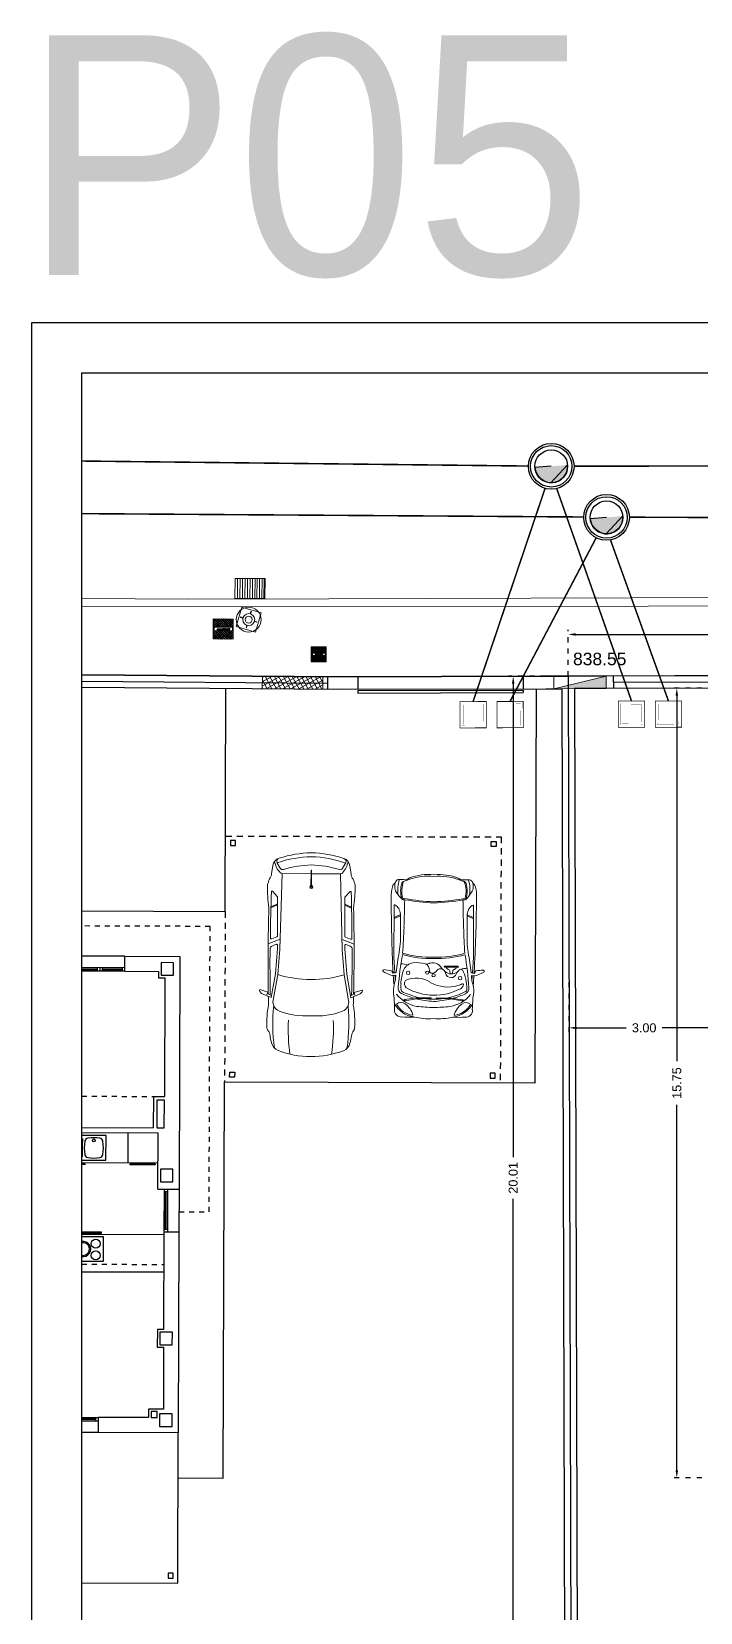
# Model space of a CAD drawing. Header units: millimetres. Extents: x 441061 to 442903, y 4515148 to 4515613.
# Drawn here: x 442407.15 to 442420.49, y 4515529.79 to 4515561.32 of the extents above; entities that cross this region are included whole.
import ezdxf
from ezdxf.enums import TextEntityAlignment as Align

# ---------------------------------------------------------------- set-up
doc = ezdxf.new("R2010")
doc.units = ezdxf.units.MM
for name, pattern in [('CONTINUA', [0]), ('CYPE_RAYAPUNTO', [0.4125, 0.2025, -0.105, 0, -0.105]), ('PUNTOS2', [0.125, 0, -0.125]), ('RAYITAS', [0.375, 0.25, -0.125])]:
    doc.linetypes.add(name, pattern=pattern)
for name, color, linetype in [('01_alzado', 5, 'CONTINUA'), ('01_cotas', 254, 'Continuous'), ('01_ejes', 10, 'Continuous'), ('01_implantación', 5, 'Continuous'), ('01_mono BAJA', 2, 'Continuous'), ('01_parcela', 7, 'Continuous'), ('01_proyección', 4, 'RAYITAS'), ('01_texto cartela', 5, 'Continuous'), ('01_urb interior', 4, 'Continuous')]:
    doc.layers.add(name, color=color, linetype=linetype)
doc.layers.add('01_cartela', color=6, linetype='Continuous', plot=False)
doc.layers.add('01_muebles_B', color=254, linetype='Continuous', lineweight=5)
doc.layers.add('INGIN SANEAMIENTO ENTERRADO FECALES', color=10, linetype='Continuous', lineweight=25)
doc.styles.add('Century Gothic_6', font='', dxfattribs={"height": 11})
doc.styles.add('Estilo1', font='swissel.ttf')
doc.styles.add('NIEVES2', font='sanss___.ttf')
doc.styles.add('ROMANS', font='romans')
doc.styles.get('Century Gothic_6').set_extended_font_data('Century Gothic')
doc.dimstyles.new('DECIMAL-50', dxfattribs={"dimtxt": 0.08, "dimasz": 0.15, "dimexe": 0.09, "dimexo": 0, "dimgap": 0.09, "dimtad": 0, "dimzin": 0, "dimdsep": 46, "dimtxsty": 'ROMANS', "dimcen": 0.09, "dimclrt": 6, "dimadec": 0, "dimazin": 0, "dimtfac": 1.38, "dimtix": 1, "dimtofl": 0, "dimtmove": 2, "dimatfit": 3, "dimldrblk": 'OBLIQUE', "dimfxl": 1, "dimtolj": 1, "dimtzin": 0, "dimarcsym": 0})

# ---------------------------------------------------------------- blocks, each defined once
blk = doc.blocks.new('ARQUETA FECALES 1')
at = {"layer": 'INGIN SANEAMIENTO ENTERRADO FECALES'}
for points, const_width in [([(13.525, 21.29), (13.525, 21.824), (14.059, 21.824), (14.059, 21.29)], 0.015), ([(13.574, 21.339), (13.574, 21.775), (14.01, 21.775), (14.01, 21.339)], 0.0015), ([(13.597, 21.362), (13.597, 21.753), (13.988, 21.753), (13.988, 21.362)], 0.0015)]:
    blk.add_lwpolyline(points, close=True, dxfattribs=dict(at, const_width=const_width))
blk = doc.blocks.new('A$C0D711DC8')
at = {"layer": '01_muebles_B', "color": 254}
for p, q in [((10.733, 9.894), (9.764, 9.894)), ((10.493, 9.894), (10.545, 9.776)), ((10.515, 9.894), (10.567, 9.778)), ((9.004, 9.693), (9.038, 9.48)), ((9.056, 9.495), (9.026, 9.699)), ((9.038, 9.48), (9.054, 9.218)), ((9.056, 9.218), (9.056, 9.495)), ((9.054, 9.218), (9.056, 9.218)), ((9.038, 8.865), (9.054, 9.127)), ((9.054, 9.127), (9.056, 9.127)), ((9.056, 9.127), (9.056, 8.851)), ((9.614, 8.734), (9.614, 8.97)), ((9.634, 8.734), (9.634, 8.97)), ((9.004, 8.652), (9.038, 8.865)), ((9.056, 8.851), (9.026, 8.647)), ((9.546, 8.827), (9.494, 8.834)), ((9.546, 8.878), (9.495, 8.871)), ((10.733, 8.452), (9.764, 8.452)), ((10.493, 8.452), (10.545, 8.569)), ((10.515, 8.452), (10.567, 8.567))]:
    blk.add_line(p, q, dxfattribs=at)
for centre, radius in [((9.014, 9.701), 0.0121), ((9.51, 9.635), 0.0319), ((9.466, 9.173), 0.0297), ((9.514, 9.288), 0.0297), ((9.014, 8.645), 0.0121), ((9.417, 8.691), 0.0319)]:
    blk.add_circle(centre, radius, dxfattribs=at)
for centre, radius, start, end in [((10.167, 9.714), 0.738, 149.7434, 158.9846), ((9.544, 10.069), 0.023, 23.336, 131.4157), ((8.51, 10.147), 1.058, 348.7131, 356.2571), ((10.942, 9.629), 2.236, 176.9311, 182.7066), ((8.829, 9.758), 0.121, 83.4929, 184.381), ((9.185, 9.462), 0.48, 118.4979, 171.6974), ((9.142, 9.497), 0.403, 119.7279, 173.0139), ((9.122, 5.315), 4.571, 90.9016, 93.5003), ((9.503, 9.367), 0.611, 128.6532, 169.9617), ((8.847, 9.764), 0.126, 322.6544, 41.1658), ((9.178, 9.352), 0.549, 69.8978, 103.4423), ((10.509, 9.106), 1.518, 154.798, 163.8884), ((9.226, 9.718), 0.0964, 77.7254, 158.9302), ((9.211, 9.707), 0.057, 88.7397, 167.4182), ((9.265, 9.038), 0.727, 86.5634, 94.2004), ((8.819, 3.701), 6.126, 80.3818, 85.9978), ((9.94, 2.874), 7.047, 93.9115, 95.3212), ((9.306, 9.064), 0.701, 67.8757, 89.7559), ((8.751, 3.271), 6.625, 83.7996, 84.6711), ((10.975, -10.424), 20.353, 94.2603, 94.5093), ((9.619, 9.904), 0.16, 152.3452, 197.1649), ((9.518, 9.909), 0.0131, 69.95, 178.3297), ((9.777, 9.927), 0.273, 183.7214, 196.1025), ((9.94, 2.874), 7.047, 92.7044, 93.5361), ((10.975, -10.424), 20.353, 93.4112, 94.1277), ((8.751, 3.271), 6.625, 80.1778, 83.3742), ((9.525, 9.945), 0.0232, 265.4824, 347.7447), ((10.995, -17.873), 27.82, 90.1403, 92.8584), ((9.165, 9.803), 0.511, 341.8582, 355.871), ((10.175, 11.66), 1.884, 261.0449, 273.0528), ((10.459, 15.409), 5.634, 268.1287, 270.8789), ((10.529, 10.11), 0.334, 272.7892, 291.8342), ((10.573, 9.974), 0.192, 294.6989, 323.0283), ((10.691, 9.894), 0.0501, 315.174, 347.3096), ((10.732, 9.885), 0.00831, 343.0311, 79.2932), ((10.894, 9.715), 0.0607, 143.7564, 193.2967), ((11.29, 9.332), 0.611, 121.0895, 136.7388), ((10.991, 9.25), 0.526, 73.7001, 105.481), ((10.991, 9.25), 0.505, 69.1925, 104.8598), ((11.01, 9.2), 0.627, 72.4585, 97.9913), ((10.906, 9.364), 0.584, 69.532, 87.9675), ((11.059, 9.742), 0.141, 86.8457, 126.696), ((11.101, 8.862), 1.022, 88.2888, 91.9327), ((11.185, 9.948), 0.0842, 206.7402, 257.6517), ((11.113, 9.698), 0.062, 14.8998, 65.8723), ((11.135, 9.81), 0.0644, 351.2386, 60.1485), ((10.241, 9.772), 0.959, 355.5054, 1.6982), ((9.808, 9.261), 1.13, 166.1566, 184.4621), ((8.653, 9.896), 0.361, 284.3027, 324.7225), ((17.649, 8.764), 8.777, 175.3636, 177.3327), ((10.509, 9.106), 1.518, 165.717, 177.48), ((10.25, 9.166), 1.218, 160.2257, 168.6391), ((9.975, 9.34), 0.903, 155.1761, 164.735), ((10.144, 9.165), 1.038, 151.121, 207.6483), ((9.314, 9.595), 0.107, 57.3841, 137.6524), ((8.958, 9.487), 0.459, 324.9496, 25.463), ((9.473, 9.516), 0.219, 7.735, 63.719), ((9.185, 9.47), 0.511, 343.3936, 8.525), ((11.471, 9.253), 1.7, 163.325, 182.6992), ((11.496, 9.248), 1.7, 163.325, 182.5468), ((12.246, 53.159), 43.488, 266.8642, 267.4858), ((12.021, 70.959), 61.269, 268.42618, 268.89057), ((14.417, 9.048), 3.64, 169.6671, 178.0415), ((14.417, 9.048), 3.62, 169.6671, 178.0415), ((10.903, 9.711), 0.0495, 146.1855, 196.1005), ((11.473, 9.762), 0.303, 189.085, 205.7225), ((11.352, 9.713), 0.156, 186.0058, 219.1392), ((10.256, 9.278), 1.007, 354.015, 20.5105), ((10.287, 9.262), 1.007, 354.9224, 20.5105), ((9.808, 9.085), 1.13, 175.5379, 193.8434), ((17.649, 9.581), 8.777, 182.6673, 184.6364), ((10.509, 9.239), 1.518, 182.52, 194.283), ((10.25, 9.166), 1.218, 171.2453, 188.5682), ((9.904, 8.914), 0.65, 151.4841, 196.6746), ((9.552, 9.202), 0.047, 86.7847, 183.1724), ((9.6, 9.197), 0.0954, 178.5946, 241.3055), ((9.566, 9.362), 0.114, 263.9035, 340.5155), ((9.771, 9.295), 0.101, 164.9008, 216.3288), ((9.538, 9.188), 0.158, 330.3363, 17.3801), ((11.471, 9.093), 1.7, 177.3008, 196.675), ((11.496, 9.097), 1.7, 177.4532, 196.675), ((14.417, 9.297), 3.64, 181.9585, 190.3329), ((14.417, 9.297), 3.62, 181.9585, 190.3329), ((10.256, 9.068), 1.007, 339.4895, 5.985), ((10.287, 9.084), 1.007, 339.4895, 5.0776), ((10.25, 9.166), 1.218, 191.3609, 207.4845), ((9.528, 8.859), 0.101, 101.4545, 181.9236), ((9.686, 8.849), 0.193, 142.3155, 213.2169), ((9.492, 9.055), 0.098, 279.5997, 343.5492), ((9.543, 8.902), 0.0241, 275.7304, 333.0283), ((9.498, 9.044), 0.0889, 349.0142, 50.9794), ((9.665, 8.855), 0.106, 119.0162, 160.5033), ((9.424, 9.265), 0.296, 301.9645, 328.2937), ((9.624, 8.97), 0.0104, 0, 180), ((10.942, 8.716), 2.236, 177.2934, 183.0689), ((9.185, 8.884), 0.48, 188.3026, 241.5021), ((9.142, 8.849), 0.403, 186.9861, 240.2721), ((8.653, 8.449), 0.361, 35.2775, 75.6973), ((9.503, 8.978), 0.611, 190.0383, 231.3468), ((8.847, 8.581), 0.126, 318.8342, 37.3456), ((10.509, 9.239), 1.518, 196.1116, 205.202), ((9.215, 8.619), 0.0486, 198.7488, 279.3616), ((9.25, 9.243), 0.672, 267.6901, 298.2478), ((9.346, 8.77), 0.149, 215.4424, 244.8998), ((8.819, 14.644), 6.126, 274.0022, 279.6182), ((9.507, 8.785), 0.232, 194.2372, 212.2618), ((9.299, 8.649), 0.0212, 220.8304, 310.3789), ((9.285, 8.645), 0.0299, 337.3586, 32.1758), ((9.525, 8.854), 0.0985, 178.6673, 249.1293), ((9.426, 8.595), 0.178, 39.093, 68.893), ((9.543, 8.803), 0.0241, 26.9717, 84.2696), ((9.665, 8.849), 0.106, 199.4967, 240.9838), ((9.532, 8.677), 0.0451, 325.113, 43.0643), ((9.161, 8.546), 0.436, 2.9924, 17.9381), ((9.624, 8.734), 0.0104, 180, 0), ((12.246, -34.814), 43.488, 92.5142, 93.1358), ((12.021, -52.613), 61.269, 91.10943, 91.57382), ((10.894, 8.63), 0.0607, 166.7033, 216.2436), ((10.903, 8.634), 0.0495, 163.8995, 213.8145), ((10.991, 9.095), 0.505, 255.1402, 290.8075), ((11.113, 8.647), 0.062, 294.1277, 345.1002), ((11.473, 8.583), 0.303, 154.2775, 170.915), ((11.352, 8.632), 0.156, 140.8608, 173.9942), ((10.241, 8.573), 0.959, 358.3018, 4.4946), ((8.829, 8.587), 0.121, 175.619, 276.5071), ((9.122, 13.031), 4.571, 266.4997, 269.0984), ((9.178, 8.993), 0.549, 256.5577, 290.1022), ((9.226, 8.628), 0.0964, 201.0698, 282.2746), ((9.94, 15.472), 7.047, 264.6788, 266.0885), ((8.751, 15.074), 6.625, 275.3289, 276.2004), ((10.975, 28.769), 20.353, 265.4907, 265.7397), ((9.619, 8.441), 0.16, 162.8351, 207.6548), ((10.167, 8.631), 0.738, 201.0154, 210.2566), ((9.777, 8.418), 0.273, 163.8975, 176.2786), ((9.518, 8.436), 0.0131, 181.6703, 290.05), ((9.94, 15.472), 7.047, 266.4639, 267.2956), ((10.975, 28.769), 20.353, 265.8723, 266.5888), ((8.751, 15.074), 6.625, 276.6258, 279.8222), ((9.525, 8.401), 0.0232, 12.2553, 94.5176), ((8.51, 8.199), 1.058, 3.7429, 11.2869), ((10.995, 36.219), 27.82, 267.1416, 269.8597), ((10.175, 6.685), 1.884, 86.9472, 98.9551), ((10.459, 2.936), 5.634, 89.1211, 91.8713), ((10.529, 8.236), 0.334, 68.1658, 87.2108), ((10.573, 8.372), 0.192, 36.9717, 65.3011), ((10.691, 8.451), 0.0501, 12.6904, 44.826), ((10.732, 8.46), 0.00831, 280.7068, 16.9689), ((11.29, 9.013), 0.611, 223.2612, 238.9105), ((10.991, 9.095), 0.526, 254.519, 286.2999), ((11.01, 9.145), 0.627, 262.0087, 287.5415), ((10.906, 8.982), 0.584, 272.0325, 290.468), ((11.059, 8.603), 0.141, 233.304, 273.1543), ((11.101, 9.484), 1.022, 268.0673, 271.7112), ((11.185, 8.397), 0.0842, 102.3483, 153.2598), ((11.135, 8.535), 0.0644, 299.8515, 8.7614), ((9.544, 8.277), 0.023, 228.5843, 336.664)]:
    blk.add_arc(centre, radius, start, end, dxfattribs=at)
blk = doc.blocks.new('A$C392252A0')
at = {"layer": '01_muebles_B', "color": 254}
for p, q in [((10.715, 8.129), (10.705, 8.127)), ((10.705, 8.127), (10.752, 7.979)), ((10.738, 8.124), (10.715, 8.129)), ((10.775, 8.091), (10.738, 8.124)), ((10.846, 7.92), (10.775, 8.091)), ((8.499, 7.763), (8.397, 7.82)), ((8.605, 7.917), (8.455, 7.893)), ((8.599, 7.726), (9.971, 7.763)), ((9.019, 7.811), (8.92, 7.9)), ((9.731, 7.807), (9.031, 7.807)), ((9.201, 7.926), (9.149, 7.807)), ((9.219, 7.928), (9.166, 7.807)), ((9.784, 7.911), (9.748, 7.818)), ((9.876, 7.976), (9.791, 7.758)), ((9.913, 7.908), (9.882, 7.828)), ((9.898, 7.807), (9.958, 7.808)), ((10.418, 7.844), (9.958, 7.808)), ((10.43, 7.798), (9.971, 7.763)), ((10.418, 7.844), (10.846, 7.92)), ((10.43, 7.798), (10.894, 7.881)), ((10.752, 7.979), (10.798, 7.995)), ((10.773, 7.987), (10.809, 7.914)), ((8.599, 7.725), (8.599, 7.201)), ((8.839, 7.203), (8.537, 7.2)), ((8.537, 7.2), (8.537, 7.193)), ((8.839, 7.19), (8.537, 7.193)), ((8.599, 6.669), (8.599, 7.193)), ((8.499, 6.631), (8.397, 6.573)), ((8.599, 6.668), (9.971, 6.631)), ((9.876, 6.418), (9.791, 6.636)), ((10.43, 6.596), (9.971, 6.631)), ((10.43, 6.596), (10.894, 6.512)), ((8.605, 6.476), (8.455, 6.5)), ((9.019, 6.582), (8.92, 6.494)), ((9.731, 6.587), (9.031, 6.587)), ((9.201, 6.468), (9.149, 6.587)), ((9.219, 6.466), (9.166, 6.587)), ((9.784, 6.482), (9.748, 6.576)), ((9.913, 6.486), (9.882, 6.565)), ((9.898, 6.587), (9.958, 6.585)), ((10.418, 6.55), (9.958, 6.585)), ((10.418, 6.55), (10.846, 6.473)), ((10.705, 6.267), (10.752, 6.414)), ((10.752, 6.414), (10.798, 6.398)), ((10.773, 6.407), (10.809, 6.48)), ((10.846, 6.473), (10.775, 6.303)), ((10.715, 6.265), (10.705, 6.267)), ((10.738, 6.27), (10.715, 6.265)), ((10.775, 6.303), (10.738, 6.27))]:
    blk.add_line(p, q, dxfattribs=at)
for centre, radius, start, end in [((10.216, 7.155), 1.997, 161.6598, 178.7983), ((10.242, 7.158), 1.952, 160.298, 178.865), ((8.474, 7.733), 0.162, 96.7804, 161.7197), ((8.375, 7.769), 0.0561, 66.6468, 164.8738), ((8.295, 7.436), 0.435, 49.0196, 78.8841), ((8.473, 7.717), 0.0531, 342.7058, 60.706), ((8.545, 7.725), 0.0531, 0, 49.0196), ((8.586, 8.093), 0.177, 275.9895, 308.6871), ((8.751, 7.888), 0.086, 87.4739, 128.6871), ((8.808, 7.907), 0.086, 87.4739, 128.6871), ((8.809, 4.809), 3.183, 82.5975, 89.9397), ((8.929, 7.908), 0.0124, 91.7937, 220.4777), ((10.022, -29.576), 37.513, 90.3882, 91.6701), ((9.031, 7.824), 0.0177, 228.3547, 270), ((10.099, -28.508), 36.485, 88.9288, 91.3819), ((9.731, 7.824), 0.0177, 270, 338.7209), ((9.768, 7.918), 0.0177, 338.7209, 90.3882), ((9.897, 7.823), 0.0159, 158.7209, 271.5074), ((9.963, 7.889), 0.0531, 90.2143, 158.7209), ((10.099, -28.508), 36.45, 88.8997, 90.2143), ((8.43, 7.197), 2.089, 0, 16.7318), ((10.099, -28.508), 36.485, 88.6181, 88.8592), ((10.925, 7.707), 0.177, 21.0532, 100.1701), ((11.3, 6.178), 1.816, 87.2886, 100.1742), ((11.313, 4.914), 2.974, 81.2806, 96.1737), ((9.874, 7.302), 1.304, 355.3559, 21.0532), ((11.389, 7.907), 0.086, 51.3129, 92.5261), ((11.554, 8.112), 0.177, 231.3129, 264.0105), ((11.467, 7.285), 0.654, 72.0531, 84.0105), ((11.619, 7.711), 0.203, 22.7994, 75.9629), ((10.262, 7.197), 1.654, 0, 21.006), ((10.276, 7.152), 1.836, 162.6109, 178.6018), ((11.437, 4.633), 2.974, 81.5863, 93.456), ((10.216, 7.239), 1.997, 181.2017, 198.3402), ((10.242, 7.236), 1.952, 181.135, 199.702), ((10.276, 7.242), 1.836, 181.3982, 197.3891), ((8.839, 7.197), 0.0267, 193.7603, 166.2397), ((8.839, 7.197), 0.00662, 270, 90), ((8.43, 7.197), 2.089, 343.2682, 0), ((9.874, 7.091), 1.304, 338.9468, 4.6441), ((10.262, 7.197), 1.654, 338.994, 0), ((8.474, 6.661), 0.162, 198.2803, 263.2196), ((8.375, 6.625), 0.0561, 195.1262, 293.3532), ((8.295, 6.957), 0.435, 281.1159, 310.9804), ((8.473, 6.677), 0.0531, 299.294, 17.2942), ((8.545, 6.669), 0.0531, 310.9804, 0), ((10.925, 6.686), 0.177, 259.8299, 338.9468), ((11.437, 9.761), 2.974, 266.544, 278.4137), ((11.619, 6.682), 0.203, 284.0371, 337.2006), ((8.586, 6.3), 0.177, 51.3129, 84.0105), ((8.751, 6.506), 0.086, 231.3129, 272.5261), ((8.808, 6.487), 0.086, 231.3129, 272.5261), ((8.809, 9.584), 3.183, 270.0603, 277.4025), ((8.929, 6.486), 0.0124, 139.5223, 268.2063), ((10.022, 43.97), 37.513, 268.3299, 269.6118), ((9.031, 6.569), 0.0177, 90, 131.6453), ((10.099, 42.902), 36.485, 268.6181, 271.0712), ((9.731, 6.569), 0.0177, 21.2791, 90), ((9.768, 6.476), 0.0177, 269.6118, 21.2791), ((9.897, 6.571), 0.0159, 88.4926, 201.2791), ((9.963, 6.505), 0.0531, 201.2791, 269.7857), ((10.099, 42.902), 36.45, 269.7857, 271.1003), ((10.099, 42.902), 36.485, 271.1408, 271.3819), ((11.3, 8.215), 1.816, 259.8258, 272.7114), ((11.313, 9.479), 2.974, 263.8263, 278.7194), ((11.389, 6.487), 0.086, 267.4739, 308.6871), ((11.554, 6.282), 0.177, 95.9895, 128.6871), ((11.467, 7.108), 0.654, 275.9895, 287.9469)]:
    blk.add_arc(centre, radius, start, end, dxfattribs=at)
blk = doc.blocks.new('AL')
h = blk.add_hatch()
h.set_pattern_fill('ANSI37', color=256, scale=0.01)
h.set_pattern_definition([(45.00000001175, (-280056.487906, -4524533.842966), (-0.02245064030728, 0.02245064029807), []), (135.00000001175, (-280056.487906, -4524533.842966), (-0.02245064029807, -0.02245064030728), [])])
h.paths.add_polyline_path([(0.2, 0.2), (-0.2, 0.2), (-0.035, 0.035), (0.182, 0.035), (0.182, -0.035), (0.035, -0.035), (0.2, -0.2)], flags=17)
h.paths.add_polyline_path([(0.035, -0.035), (-0.182, -0.035), (-0.182, 0.035), (-0.035, 0.035), (-0.2, 0.2), (-0.2, -0.2), (0.2, -0.2)], flags=17)
for points in [[(-0.2, 0.2), (0.2, 0.2)], [(-0.2, 0.2), (-0.2, -0.2)], [(0.2, 0.2), (0.2, -0.2)], [(-0.2, -0.2), (0.2, -0.2)]]:
    blk.add_lwpolyline(points)
blk.add_lwpolyline([(0.182, -0.035), (-0.182, -0.035), (-0.182, 0.035), (0.182, 0.035)], close=True)
at = {"style": 'ROMANS', "oblique": 15, "width": 1.035276}
blk.add_text('ALUMBRADO', height=0.0315, dxfattribs=at).set_placement((0, -0.022), align=Align.CENTER)
blk = doc.blocks.new('SUM')
for points in [[(-0.3, 0.2), (0.3, 0.2)], [(-0.3, -0.2), (-0.3, 0.2)], [(-0.25, -0.2), (-0.25, 0.2)], [(-0.2, -0.2), (-0.2, 0.2)], [(-0.15, -0.2), (-0.15, 0.2)], [(-0.1, -0.2), (-0.1, 0.2)], [(-0.05, -0.2), (-0.05, 0.2)], [(0, -0.2), (0, 0.2)], [(0.05, -0.2), (0.05, 0.2)], [(0.1, -0.2), (0.1, 0.2)], [(0.14, -0.2), (0.14, 0.2)], [(0.19, -0.2), (0.19, 0.2)], [(0.24, -0.2), (0.24, 0.2)], [(0.28, -0.2), (0.28, 0.2)], [(0.3, -0.2), (0.3, 0.2)], [(-0.3, -0.2), (0.3, -0.2)]]:
    blk.add_lwpolyline(points)
blk = doc.blocks.new('f2')
for p, q in [((-0.17, -0.005), (-0.17, 0.005)), ((-0.12, 0.005), (-0.17, 0.005)), ((-0.005, 0.17), (0.005, 0.17)), ((-0.005, 0.12), (-0.005, 0.17)), ((0.005, 0.12), (0.005, 0.17)), ((0.12, 0.005), (0.17, 0.005)), ((0.17, -0.005), (0.17, 0.005)), ((-0.12, -0.005), (-0.17, -0.005)), ((-0.005, -0.17), (-0.005, -0.12)), ((-0.005, -0.17), (0.005, -0.17)), ((0.005, -0.17), (0.005, -0.12)), ((0.12, -0.005), (0.17, -0.005))]:
    blk.add_line(p, q)
blk.add_lwpolyline([(0.2, 0.2), (-0.2, 0.2), (-0.2, -0.2), (0.2, -0.2)], close=True)
for radius in [0.248, 0.12, 0.07]:
    blk.add_circle((0, 0), radius)
blk = doc.blocks.new('ACO25X25')
h = blk.add_hatch()
h.set_pattern_fill('ANSI37', color=256, scale=0.005)
h.set_pattern_definition([(45.00000001175, (-280056.18755, -4524533.909328), (-0.01122532015364, 0.011225320149034), []), (135.00000001175, (-280056.18755, -4524533.909328), (-0.011225320149034, -0.01122532015364), [])])
h.paths.add_polyline_path([(0.125, 0.125), (-0.125, 0.125), (-0.02, 0.02), (0.105, 0.02), (0.105, -0.02), (0.02, -0.02), (0.125, -0.125)], flags=17)
h.paths.add_polyline_path([(0.02, -0.02), (-0.105, -0.02), (-0.105, 0.02), (-0.02, 0.02), (-0.125, 0.125), (-0.125, -0.125), (0.125, -0.125)], flags=17)
for points in [[(-0.125, 0.125), (0.125, 0.125), (0.125, -0.125), (-0.125, -0.125)], [(-0.105, -0.02), (-0.105, 0.02), (0.105, 0.02), (0.105, -0.02)]]:
    blk.add_lwpolyline(points, close=True)
at = {"style": 'ROMANS', "oblique": 15, "width": 1.035276}
blk.add_text('ACOMETIDA', height=0.0183, dxfattribs=at).set_placement((0, -0.013), align=Align.CENTER)
blk = doc.blocks.new('*D269')
at = {"layer": '01_cotas', "color": 0, "linetype": 'PUNTOS2', "lineweight": -2, "transparency": 16777216}
for p, q in [((442417.856, 4515548.467), (442417.856, 4515549.39)), ((442433.523, 4515548.502), (442433.523, 4515549.39))]:
    blk.add_line(p, q, dxfattribs=at)
at = {"layer": '01_cotas', "color": 0, "lineweight": -2, "transparency": 16777216}
for p, q in [((442418.006, 4515549.3), (442425.258, 4515549.3)), ((442433.373, 4515549.3), (442426.121, 4515549.3))]:
    blk.add_line(p, q, dxfattribs=at)
at = {"layer": '01_cotas', "color": 0, "transparency": 16777216}
for points in [[(442418.006, 4515549.325), (442418.006, 4515549.275), (442417.856, 4515549.3)], [(442433.373, 4515549.325), (442433.373, 4515549.275), (442433.523, 4515549.3)]]:
    blk.add_solid(points, dxfattribs=at)
at = {"layer": '01_cotas', "color": 7, "transparency": 16777216, "insert": (442425.69, 4515549.3), "char_height": 0.18, "attachment_point": 5, "style": 'Estilo1'}
blk.add_mtext('\\A1;15.67', dxfattribs=at)
blk = doc.blocks.new('*D272')
at = {"layer": '01_cotas', "color": 0, "linetype": 'PUNTOS2', "lineweight": -2, "transparency": 16777216}
for p, q in [((442417.856, 4515548.467), (442416.669, 4515548.467)), ((442417.919, 4515528.454), (442416.669, 4515528.454))]:
    blk.add_line(p, q, dxfattribs=at)
at = {"layer": '01_cotas', "color": 0, "lineweight": -2, "transparency": 16777216}
for p, q in [((442416.759, 4515548.317), (442416.759, 4515538.875)), ((442416.759, 4515528.604), (442416.759, 4515538.046))]:
    blk.add_line(p, q, dxfattribs=at)
at = {"layer": '01_cotas', "color": 0, "transparency": 16777216}
for points in [[(442416.734, 4515548.317), (442416.784, 4515548.317), (442416.759, 4515548.467)], [(442416.734, 4515528.604), (442416.784, 4515528.604), (442416.759, 4515528.454)]]:
    blk.add_solid(points, dxfattribs=at)
at = {"layer": '01_cotas', "color": 7, "transparency": 16777216, "insert": (442416.759, 4515538.461), "char_height": 0.18, "attachment_point": 5, "rotation": 90, "style": 'Estilo1'}
blk.add_mtext('\\A1;20.01', dxfattribs=at)
blk = doc.blocks.new('*D274')
at = {"layer": '01_cotas', "color": 0, "linetype": 'PUNTOS2', "lineweight": -2, "transparency": 16777216}
for p, q in [((442417.872, 4515542.589), (442417.872, 4515541.363)), ((442420.872, 4515542.597), (442420.872, 4515541.363))]:
    blk.add_line(p, q, dxfattribs=at)
at = {"layer": '01_cotas', "color": 0, "lineweight": -2, "transparency": 16777216}
for p, q in [((442418.022, 4515541.453), (442419.012, 4515541.453)), ((442420.722, 4515541.453), (442419.733, 4515541.453))]:
    blk.add_line(p, q, dxfattribs=at)
at = {"layer": '01_cotas', "color": 0, "transparency": 16777216}
for points in [[(442418.022, 4515541.478), (442418.022, 4515541.428), (442417.872, 4515541.453)], [(442420.722, 4515541.478), (442420.722, 4515541.428), (442420.872, 4515541.453)]]:
    blk.add_solid(points, dxfattribs=at)
at = {"layer": '01_cotas', "color": 7, "transparency": 16777216, "insert": (442419.372, 4515541.453), "char_height": 0.18, "attachment_point": 5, "style": 'Estilo1'}
blk.add_mtext('\\A1;3.00', dxfattribs=at)
blk = doc.blocks.new('*D288')
at = {"layer": '01_cotas', "color": 0, "linetype": 'PUNTOS2', "lineweight": -2, "transparency": 16777216}
for p, q in [((442421.198, 4515548.227), (442419.933, 4515548.227)), ((442421.198, 4515532.478), (442419.933, 4515532.478))]:
    blk.add_line(p, q, dxfattribs=at)
at = {"layer": '01_cotas', "color": 0, "lineweight": -2, "transparency": 16777216}
for p, q in [((442420.023, 4515548.077), (442420.023, 4515540.786)), ((442420.023, 4515532.628), (442420.023, 4515539.918))]:
    blk.add_line(p, q, dxfattribs=at)
at = {"layer": '01_cotas', "color": 0, "transparency": 16777216}
for points in [[(442419.998, 4515548.077), (442420.048, 4515548.077), (442420.023, 4515548.227)], [(442419.998, 4515532.628), (442420.048, 4515532.628), (442420.023, 4515532.478)]]:
    blk.add_solid(points, dxfattribs=at)
at = {"layer": '01_cotas', "color": 7, "transparency": 16777216, "insert": (442420.023, 4515540.352), "char_height": 0.18, "attachment_point": 5, "rotation": 90, "style": 'Estilo1'}
blk.add_mtext('\\A1;15.75', dxfattribs=at)

msp = doc.modelspace()

# ---------------------------------------------------------------- hatches: boundary and pattern name
at = {"layer": '01_muebles_B'}
h = msp.add_hatch(dxfattribs=at)
h.set_pattern_fill('ANSI37', color=256, scale=0.025, angle=-16.3007)
h.set_pattern_definition([(28.6993481092, (-1248882.74931, 305830.37848), (-0.0381169479562, 0.0696239104296), []), (118.6993481092, (-1248882.74931, 305830.37848), (-0.0696239104296, -0.0381169479562), [])])
h.paths.add_polyline_path([(442411.754, 4515548.468), (442412.962, 4515548.459), (442412.96, 4515548.209), (442411.752, 4515548.218)])
h = msp.add_hatch(color=256, dxfattribs=at)
h.dxf.hatch_style = 1
h.paths.add_polyline_path([(442417.571, 4515548.216), (442418.614, 4515548.469), (442418.615, 4515548.219)])
at = {"layer": 'INGIN SANEAMIENTO ENTERRADO FECALES'}
h = msp.add_hatch(color=170, dxfattribs=at)
edge = h.paths.add_edge_path()
edge.add_line((442417.518, 4515552.653), (442417.192, 4515552.626))
edge.add_arc((442417.518, 4515552.653), 0.327, 544.5747, 724.5747)
edge.add_line((442417.845, 4515552.679), (442417.518, 4515552.653))
h = msp.add_hatch(color=256, dxfattribs=at)
edge = h.paths.add_edge_path()
edge.add_line((442418.621, 4515551.634), (442418.295, 4515551.608))
edge.add_arc((442418.621, 4515551.634), 0.327, 544.5747, 724.5747)
edge.add_line((442418.948, 4515551.66), (442418.621, 4515551.634))

# ---------------------------------------------------------------- linework, layer by layer
at = {"layer": '01_alzado', "elevation": 0}
msp.add_lwpolyline([(442408.15, 4515554.517), (442444.917, 4515554.517), (442444.917, 4515523.829), (442408.15, 4515523.829)], close=True, dxfattribs=at)
at = {"layer": '01_cartela', "color": 3, "elevation": 0}
msp.add_lwpolyline([(442407.15, 4515555.517), (442407.15, 4515512.447), (442468.426, 4515512.447), (442468.426, 4515555.517)], close=True, dxfattribs=at)
at = {"layer": '01_ejes', "color": 10, "ltscale": 0.25}
msp.add_line((442417.856, 4515548.467, 0), (442417.912, 4515528.454, 0), dxfattribs=at)
at = {"layer": '01_implantación', "linetype": 'Continuous'}
for p, q in [((442408.15, 4515548.495, 0), (442413.246, 4515548.457, 0)), ((442413.056, 4515548.454, 0), (442413.057, 4515548.204, 0)), ((442413.246, 4515548.457, 0), (442417.409, 4515548.466, 0)), ((442413.656, 4515548.456, 0), (442413.657, 4515548.206, 0)), ((442416.956, 4515548.465, 0), (442416.957, 4515548.215, 0)), ((442417.409, 4515548.466, 0), (442417.856, 4515548.467, 0)), ((442430.294, 4515548.502, 0), (442417.924, 4515548.467, 0)), ((442418.756, 4515548.47, 0), (442418.757, 4515548.22, 0)), ((442408.15, 4515548.245, 0), (442413.245, 4515548.207, 0)), ((442413.245, 4515548.207, 0), (442417.409, 4515548.216, 0)), ((442417.409, 4515548.216, 0), (442417.732, 4515548.217, 0)), ((442417.732, 4515548.217, 0), (442417.787, 4515528.454, 0)), ((442430.294, 4515548.252, 0), (442417.982, 4515548.218, 0)), ((442417.982, 4515548.218, 0), (442418.037, 4515528.454, 0))]:
    msp.add_line(p, q, dxfattribs=at)
at = {"layer": '01_implantación', "linetype": 'Continuous', "elevation": 0}
for points in [[(442411.217, 4515545.088), (442411.218, 4515545.188), (442411.118, 4515545.189), (442411.117, 4515545.089)], [(442416.317, 4515545.071), (442416.318, 4515545.171), (442416.418, 4515545.17), (442416.417, 4515545.07)], [(442411.202, 4515540.568), (442411.201, 4515540.468), (442411.101, 4515540.469), (442411.102, 4515540.569)], [(442416.302, 4515540.551), (442416.301, 4515540.451), (442416.401, 4515540.45), (442416.402, 4515540.55)]]:
    msp.add_lwpolyline(points, close=True, dxfattribs=at)
at = {"layer": '01_mono BAJA', "color": 254}
for p, q in [((442409.01, 4515542.882, 0), (442408.15, 4515542.885, 0)), ((442409.009, 4515542.582, 0), (442409.01, 4515542.882, 0)), ((442409.01, 4515542.882, 0), (442410.11, 4515542.878, 0)), ((442410.11, 4515542.878, 0), (442410.094, 4515538.233, 0)), ((442409.009, 4515542.652, 0), (442408.15, 4515542.655, 0)), ((442408.459, 4515542.626, 0), (442408.15, 4515542.627, 0)), ((442408.459, 4515542.612, 0), (442408.15, 4515542.613, 0)), ((442409.009, 4515542.582, 0), (442408.15, 4515542.585, 0)), ((442408.459, 4515542.654, 0), (442408.459, 4515542.584, 0)), ((442408.509, 4515542.653, 0), (442408.509, 4515542.583, 0)), ((442408.559, 4515542.653, 0), (442408.559, 4515542.583, 0)), ((442408.959, 4515542.624, 0), (442408.559, 4515542.625, 0)), ((442408.959, 4515542.61, 0), (442408.559, 4515542.611, 0)), ((442408.959, 4515542.652, 0), (442408.959, 4515542.582, 0)), ((442409.009, 4515542.582, 0), (442409.684, 4515542.579, 0)), ((442409.684, 4515542.579), (442409.683, 4515542.454)), ((442409.683, 4515542.454), (442409.808, 4515542.454)), ((442409.734, 4515542.579, 0), (442409.734, 4515542.504, 0)), ((442409.734, 4515542.504, 0), (442409.809, 4515542.504, 0)), ((442409.808, 4515542.454, 0), (442409.8, 4515540.084, 0)), ((442409.58, 4515540.085, 0), (442409.578, 4515539.46, 0)), ((442409.58, 4515540.085, 0), (442409.8, 4515540.084, 0)), ((442408.15, 4515539.465, 0), (442409.578, 4515539.46, 0)), ((442408.15, 4515539.365, 0), (442409.673, 4515539.359, 0)), ((442408.635, 4515539.303, 0), (442408.15, 4515539.305, 0)), ((442408.633, 4515538.813, 0), (442408.635, 4515539.303, 0)), ((442409.073, 4515539.361, 0), (442409.071, 4515538.761, 0)), ((442409.669, 4515538.234, 0), (442409.673, 4515539.359, 0)), ((442408.176, 4515539.235, 0), (442408.15, 4515539.235, 0)), ((442408.176, 4515539.21, 0), (442408.15, 4515539.21, 0)), ((442408.176, 4515539.185, 0), (442408.15, 4515539.185, 0)), ((442408.175, 4515539.16, 0), (442408.15, 4515539.16, 0)), ((442408.175, 4515539.135, 0), (442408.15, 4515539.135, 0)), ((442408.175, 4515539.11, 0), (442408.15, 4515539.11, 0)), ((442408.175, 4515539.085, 0), (442408.15, 4515539.085, 0)), ((442408.175, 4515539.06, 0), (442408.15, 4515539.06, 0)), ((442408.175, 4515539.035, 0), (442408.15, 4515539.035, 0)), ((442408.175, 4515539.01, 0), (442408.15, 4515539.01, 0)), ((442408.175, 4515538.985, 0), (442408.15, 4515538.985, 0)), ((442408.175, 4515538.96, 0), (442408.15, 4515538.96, 0)), ((442408.175, 4515538.935, 0), (442408.15, 4515538.935, 0)), ((442408.175, 4515538.91, 0), (442408.15, 4515538.91, 0)), ((442408.174, 4515538.885, 0), (442408.15, 4515538.885, 0)), ((442408.15, 4515538.815, 0), (442408.633, 4515538.813, 0)), ((442408.15, 4515538.765, 0), (442409.671, 4515538.759, 0)), ((442409.669, 4515538.234, 0), (442410.094, 4515538.233, 0)), ((442409.794, 4515538.234, 0), (442409.791, 4515537.384, 0)), ((442409.864, 4515538.184, 0), (442409.794, 4515538.184, 0)), ((442409.819, 4515537.434, 0), (442409.822, 4515538.184, 0)), ((442409.833, 4515537.434, 0), (442409.836, 4515538.184, 0)), ((442409.864, 4515538.234, 0), (442409.861, 4515537.384, 0)), ((442410.094, 4515538.233, 0), (442410.091, 4515537.383, 0)), ((442409.861, 4515537.434, 0), (442409.791, 4515537.434, 0)), ((442408.15, 4515537.34, 0), (442409.791, 4515537.334, 0)), ((442409.791, 4515537.384, 0), (442409.784, 4515535.434, 0)), ((442409.791, 4515537.384, 0), (442410.091, 4515537.383, 0)), ((442410.091, 4515537.383, 0), (442410.077, 4515533.378, 0)), ((442408.15, 4515536.59, 0), (442409.788, 4515536.584, 0)), ((442409.783, 4515535.084, 0), (442409.779, 4515533.849, 0)), ((442408.15, 4515533.685, 0), (442408.478, 4515533.683, 0)), ((442408.428, 4515533.656, 0), (442408.15, 4515533.657, 0)), ((442408.428, 4515533.642, 0), (442408.15, 4515533.643, 0)), ((442408.428, 4515533.684, 0), (442408.428, 4515533.614, 0)), ((442408.478, 4515533.683, 0), (442408.477, 4515533.383, 0)), ((442409.483, 4515533.68, 0), (442408.478, 4515533.683, 0)), ((442409.484, 4515533.85, 0), (442409.483, 4515533.68, 0)), ((442409.779, 4515533.849, 0), (442409.484, 4515533.85, 0)), ((442408.15, 4515533.615, 0), (442408.478, 4515533.613, 0)), ((442408.477, 4515533.383, 0), (442408.15, 4515533.385, 0)), ((442410.077, 4515533.378, 0), (442408.477, 4515533.383, 0)), ((442410.066, 4515530.378, 0), (442410.077, 4515533.378)), ((442408.15, 4515530.385, 0), (442410.066, 4515530.378, 0))]:
    msp.add_line(p, q, dxfattribs=at)
for points in [[(442409.734, 4515542.504), (442409.984, 4515542.503), (442409.984, 4515542.753), (442409.734, 4515542.754), (442409.734, 4515542.504)], [(442409.719, 4515538.384), (442409.969, 4515538.383), (442409.97, 4515538.633), (442409.72, 4515538.634), (442409.719, 4515538.384)], [(442409.708, 4515535.134), (442409.958, 4515535.133), (442409.959, 4515535.383), (442409.709, 4515535.384), (442409.708, 4515535.134)], [(442409.702, 4515533.504), (442409.952, 4515533.503), (442409.953, 4515533.753), (442409.703, 4515533.754), (442409.702, 4515533.504)]]:
    msp.add_lwpolyline(points, close=True, dxfattribs=at)
at = {"layer": '01_mono BAJA', "color": 254, "elevation": 0}
for points in [[(442409.8, 4515540.014), (442409.65, 4515540.014), (442409.648, 4515539.459), (442409.798, 4515539.459)], [(442409.618, 4515538.74), (442409.618, 4515538.72), (442409.118, 4515538.721), (442409.118, 4515538.741)], [(442409.653, 4515533.799), (442409.533, 4515533.8), (442409.533, 4515533.68), (442409.653, 4515533.679)], [(442409.977, 4515530.578), (442409.877, 4515530.579), (442409.877, 4515530.479), (442409.977, 4515530.478)]]:
    msp.add_lwpolyline(points, close=True, dxfattribs=at)
for points in [[(442408.15, 4515538.745), (442408.209, 4515538.744), (442408.209, 4515538.724), (442408.15, 4515538.725)], [(442408.15, 4515537.36), (442408.546, 4515537.358), (442408.546, 4515537.378), (442408.15, 4515537.38)], [(442408.15, 4515537.292), (442408.578, 4515537.291), (442408.576, 4515536.791), (442408.15, 4515536.792)], [(442409.784, 4515535.434), (442409.659, 4515535.434), (442409.658, 4515535.084), (442409.783, 4515535.084)]]:
    msp.add_lwpolyline(points, dxfattribs=at)
at = {"layer": '01_mono BAJA', "color": 254}
for centre, radius in [((442408.393, 4515539.209, 0), 0.0275), ((442408.43, 4515537.148, 0), 0.089), ((442408.429, 4515536.915, 0), 0.089)]:
    msp.add_circle(centre, radius, dxfattribs=at)
for centre, radius, start, end in [((442408.95, 4515539.057, 0), 0.75, 169.6867, 189.9163), ((442408.286, 4515539.178, 0), 0.075, 98.8802, 169.6867), ((442408.39, 4515538.511, 0), 0.75, 80.7228, 98.8802), ((442408.499, 4515539.177, 0), 0.075, 9.9163, 80.7228), ((442407.834, 4515539.061, 0), 0.75, 349.6867, 9.9163), ((442408.285, 4515538.941, 0), 0.075, 189.9163, 260.7228), ((442408.394, 4515539.607, 0), 0.75, 260.7228, 278.8802), ((442408.498, 4515538.94, 0), 0.075, 278.8802, 349.6867), ((442408.177, 4515537.042, 0), 0.152, 259.8304, 100.1696), ((442408.177, 4515537.042, 0), 0.127, 257.7972, 102.2028)]:
    msp.add_arc(centre, radius, start, end, dxfattribs=at)
at = {"layer": '01_muebles_B'}
msp.add_line((442417.924, 4515548.467, 0), (442417.856, 4515548.467, 0), dxfattribs=at)
at = {"layer": '01_muebles_B', "elevation": 0}
for points in [[(442408.15, 4515550.018), (442410.283, 4515550.001), (442413.078, 4515550.009), (442423.162, 4515550.045), (442430.56, 4515550.044), (442439.218, 4515550.012, -0.008501), (442444.917, 4515550.005, -0.008501)], [(442444.917, 4515549.847, 0.006301), (442439.23, 4515549.867), (442430.517, 4515549.885), (442423.153, 4515549.874), (442422.142, 4515549.87), (442414.069, 4515549.847), (442413.034, 4515549.856), (442410.24, 4515549.849), (442408.15, 4515549.859)]]:
    msp.add_lwpolyline(points, format="xyb", dxfattribs=at)
for points in [[(442411.754, 4515548.468), (442412.962, 4515548.459), (442412.96, 4515548.209), (442411.752, 4515548.218)], [(442417.567, 4515548.466), (442418.614, 4515548.469), (442418.615, 4515548.219), (442417.571, 4515548.216)], [(442417.571, 4515548.216), (442418.614, 4515548.469), (442418.615, 4515548.219)]]:
    msp.add_lwpolyline(points, close=True, dxfattribs=at)
at = {"layer": '01_parcela', "linetype": 'Continuous', "elevation": 0}
msp.add_lwpolyline([(442444.917, 4515548.453, -0.004251), (442439.133, 4515548.502), (442430.294, 4515548.502), (442417.409, 4515548.466), (442413.246, 4515548.457), (442408.15, 4515548.495)], format="xyb", dxfattribs=at)
at = {"layer": '01_proyección', "color": 120, "linetype": 'RAYITAS', "ltscale": 0.5}
for p, q in [((442411.018, 4515545.279, 0), (442416.518, 4515545.26, 0)), ((442416.518, 4515545.26, 0), (442416.501, 4515540.36, 0)), ((442411.013, 4515543.775, 0), (442411.001, 4515540.379, 0))]:
    msp.add_line(p, q, dxfattribs=at)
at = {"layer": '01_proyección', "color": 120, "ltscale": 0.25}
for p, q in [((442408.15, 4515540.09, 0), (442409.58, 4515540.085, 0)), ((442408.15, 4515536.74, 0), (442409.789, 4515536.734, 0))]:
    msp.add_line(p, q, dxfattribs=at)
at = {"layer": '01_proyección', "color": 120, "ltscale": 0.25, "elevation": 0}
msp.add_lwpolyline([(442410.092, 4515537.783), (442410.692, 4515537.781), (442410.712, 4515543.476), (442408.15, 4515543.485)], dxfattribs=at)
at = {"layer": '01_urb interior'}
for p, q in [((442408.15, 4515548.368, 0), (442413.056, 4515548.329, 0)), ((442418.756, 4515548.345, 0), (442420.998, 4515548.351, 0))]:
    msp.add_line(p, q, dxfattribs=at)
at = {"layer": '01_urb interior', "color": 2}
for p, q in [((442411.013, 4515543.775, 0), (442411.028, 4515548.224, 0)), ((442413.657, 4515548.181, 0), (442416.957, 4515548.19, 0)), ((442413.657, 4515548.181, 0), (442413.657, 4515548.131, 0)), ((442413.657, 4515548.131, 0), (442416.957, 4515548.14, 0)), ((442416.957, 4515548.19, 0), (442416.957, 4515548.14, 0)), ((442417.194, 4515540.358, 0), (442417.221, 4515548.216, 0)), ((442408.15, 4515543.785, 0), (442411.013, 4515543.775, 0)), ((442410.974, 4515532.475, 0), (442411.001, 4515540.379, 0)), ((442411.001, 4515540.379, 0), (442417.194, 4515540.358, 0)), ((442410.074, 4515532.478, 0), (442410.974, 4515532.475, 0))]:
    msp.add_line(p, q, dxfattribs=at)
at = {"layer": 'INGIN SANEAMIENTO ENTERRADO FECALES', "color": 170}
for p, q in [((442417.518, 4515552.653, 0), (442417.192, 4515552.626, 0)), ((442417.844, 4515552.684, 0), (442417.511, 4515552.325, 0))]:
    msp.add_line(p, q, dxfattribs=at)
at = {"layer": 'INGIN SANEAMIENTO ENTERRADO FECALES'}
for p, q in [((442418.621, 4515551.634, 0), (442418.295, 4515551.608, 0)), ((442418.947, 4515551.665, 0), (442418.614, 4515551.307, 0))]:
    msp.add_line(p, q, dxfattribs=at)
at = {"layer": 'INGIN SANEAMIENTO ENTERRADO FECALES', "color": 170, "linetype": 'CYPE_RAYAPUNTO', "const_width": 0.03, "elevation": 839.826}
for points in [[(442408.15, 4515552.758), (442417.062, 4515552.658)], [(442417.975, 4515552.654), (442444.917, 4515552.715)]]:
    msp.add_lwpolyline(points, dxfattribs=at)
at = {"layer": 'INGIN SANEAMIENTO ENTERRADO FECALES', "color": 170, "linetype": 'CONTINUA', "ltscale": 10, "const_width": 0.03, "elevation": 0}
for points in [[(442417.395, 4515552.213), (442415.959, 4515547.961)], [(442417.627, 4515552.209), (442419.12, 4515547.972)]]:
    msp.add_lwpolyline(points, dxfattribs=at)
at = {"layer": 'INGIN SANEAMIENTO ENTERRADO FECALES', "linetype": 'CYPE_RAYAPUNTO', "const_width": 0.03, "elevation": 0}
for points in [[(442418.165, 4515551.642), (442408.15, 4515551.709)], [(442444.917, 4515551.539), (442419.078, 4515551.638)]]:
    msp.add_lwpolyline(points, dxfattribs=at)
at = {"layer": 'INGIN SANEAMIENTO ENTERRADO FECALES', "linetype": 'CONTINUA', "ltscale": 10, "const_width": 0.03, "elevation": 0}
for points in [[(442416.695, 4515547.963), (442418.415, 4515551.227)], [(442418.7, 4515551.184), (442419.856, 4515547.974)]]:
    msp.add_lwpolyline(points, dxfattribs=at)
at = {"layer": 'INGIN SANEAMIENTO ENTERRADO FECALES', "color": 170, "elevation": 0}
for points, const_width in [([(442416.223, 4515547.437), (442415.698, 4515547.435), (442415.696, 4515547.96), (442416.221, 4515547.962)], 0.0147), ([(442416.174, 4515547.485), (442415.746, 4515547.484), (442415.745, 4515547.912), (442416.173, 4515547.913)], 0.00147), ([(442416.152, 4515547.507), (442415.768, 4515547.506), (442415.767, 4515547.89), (442416.151, 4515547.891)], 0.00147), ([(442419.384, 4515547.448), (442418.859, 4515547.446), (442418.857, 4515547.971), (442419.382, 4515547.973)], 0.0147), ([(442419.335, 4515547.496), (442418.907, 4515547.495), (442418.906, 4515547.923), (442419.334, 4515547.924)], 0.00147), ([(442419.313, 4515547.518), (442418.929, 4515547.517), (442418.928, 4515547.901), (442419.312, 4515547.902)], 0.00147)]:
    msp.add_lwpolyline(points, close=True, dxfattribs=dict(at, const_width=const_width))
at = {"layer": 'INGIN SANEAMIENTO ENTERRADO FECALES', "color": 170}
for radius in [0.456, 0.413, 0.327]:
    msp.add_circle((442417.518, 4515552.653, 0), radius, dxfattribs=at)
at = {"layer": 'INGIN SANEAMIENTO ENTERRADO FECALES'}
for radius in [0.456, 0.413, 0.327]:
    msp.add_circle((442418.621, 4515551.634, 0), radius, dxfattribs=at)
at = {"layer": 'INGIN SANEAMIENTO ENTERRADO FECALES', "color": 170}
msp.add_arc((442417.518, 4515552.653, 0), 0.327, 184.5747, 4.5747, dxfattribs=at)
at = {"layer": 'INGIN SANEAMIENTO ENTERRADO FECALES'}
msp.add_arc((442418.621, 4515551.634, 0), 0.327, 184.5747, 4.5747, dxfattribs=at)

# ---------------------------------------------------------------- block references
at = {"layer": '01_muebles_B'}
for name, p, rotation in [('SUM', (442411.508, 4515550.216, 0), 359.6760581209394), ('f2', (442411.482, 4515549.595, 838.632), 343.6993481091878), ('AL', (442410.974, 4515549.408, 0), 359.6760581209394)]:
    msp.add_blockref(name, p, dxfattribs=dict(at, rotation=rotation))
at = {"layer": '01_muebles_B', "xscale": 1.2, "yscale": 1.2, "rotation": 0.01782031550404271}
msp.add_blockref('ACO25X25', (442412.879, 4515548.904, 838.593), dxfattribs=at)
at = {"layer": '01_muebles_B', "xscale": 1.1, "yscale": 1.1, "zscale": 1.1}
for name, p, rotation in [('A$C392252A0', (442404.848, 4515554.014, 0), 269.8014822987417), ('A$C0D711DC8', (442425.225, 4515532.053, 0), 89.80148229874175)]:
    msp.add_blockref(name, p, dxfattribs=dict(at, rotation=rotation))
at = {"layer": 'INGIN SANEAMIENTO ENTERRADO FECALES'}
for p, xscale, yscale, zscale, rotation in [((442437.912, 4515534.21, 0), 0.9824052440873559, 0.9824052440873559, 0.9824052440873559, 90.1596553217271), ((442441.073, 4515534.221, 0), 0.9824052440873562, 0.9824052440873562, 0.9824052440873562, 90.15965368380404)]:
    msp.add_blockref('ARQUETA FECALES 1', p, dxfattribs=dict(at, xscale=xscale, yscale=yscale, zscale=zscale, rotation=rotation))

# ---------------------------------------------------------------- texts
at = {"layer": '01_muebles_B', "style": 'NIEVES2'}
msp.add_text('838.55', height=0.2494, dxfattribs=at).set_placement((442418.485, 4515548.686, -837.551), align=Align.CENTER)
at = {"layer": '01_texto cartela', "insert": (442418.356, 4515561.251, 0), "char_height": 4.7857, "attachment_point": 3, "style": 'Century Gothic_6'}
msp.add_mtext('P05', dxfattribs=at)

# ---------------------------------------------------------------- dimensions: what is measured, and where the dimension line sits
at = {"layer": '01_cotas', "color": 251}
for base, p1, p2, picture, middle in [((442433.523, 4515549.3), (442417.856, 4515548.467, 0), (442433.523, 4515548.502, 0), '*D269', (442425.69, 4515549.3)), ((442417.872, 4515541.453), (442420.872, 4515542.597, 0), (442417.872, 4515542.589, 0), '*D274', (442419.372, 4515541.453))]:
    dim = msp.add_linear_dim(base=base, p1=p1, p2=p2, dimstyle='DECIMAL-50', override={"dimtxt": 0.18, "dimtxsty": 'Estilo1', "dimsah": 1, "dimclrt": 7, "dimfxl": 0.09, "dimarcsym": 2}, dxfattribs=at)
    dim.commit()
    dim.dimension.update_dxf_attribs({"geometry": picture, "text_midpoint": middle})
for base, p1, p2, picture, middle in [((442416.759, 4515548.467), (442417.919, 4515528.454), (442417.856, 4515548.467, 0), '*D272', (442416.759, 4515538.461)), ((442420.023, 4515532.478), (442421.198, 4515548.227, 0), (442421.198, 4515532.478), '*D288', (442420.023, 4515540.352))]:
    dim = msp.add_linear_dim(base=base, p1=p1, p2=p2, angle=90, dimstyle='DECIMAL-50', override={"dimtxt": 0.18, "dimtxsty": 'Estilo1', "dimsah": 1, "dimclrt": 7, "dimfxl": 0.09, "dimarcsym": 2}, dxfattribs=at)
    dim.commit()
    dim.dimension.update_dxf_attribs({"geometry": picture, "text_midpoint": middle})

doc.saveas('drawing.dxf')
